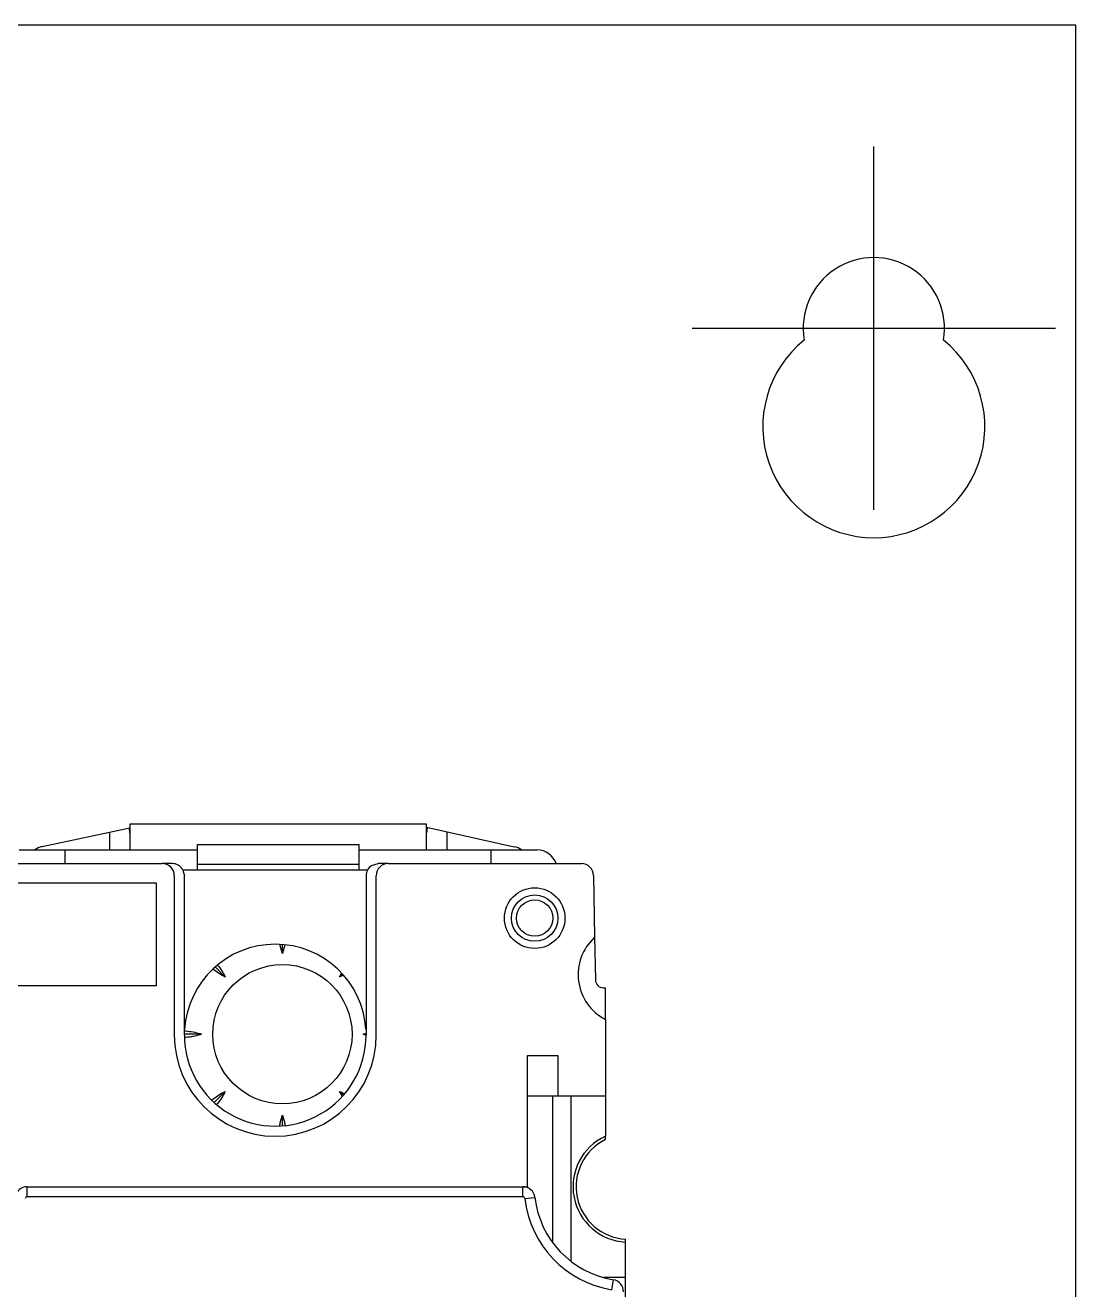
# Model space of a CAD drawing. Header units: millimetres. Extents: x -279 to 279, y -124 to 124.
# Drawn here: x 219.2 to 271.3, y 45.7 to 108.3 of the extents above; entities that cross this region are included whole.
import ezdxf

# ---------------------------------------------------------------- set-up
doc = ezdxf.new("R2010")
doc.units = ezdxf.units.MM

msp = doc.modelspace()

# ---------------------------------------------------------------- linework, layer by layer
at = {"color": 6}
for p, q in [((261.276, 84.281), (261.276, 102.281)), ((252.276, 93.281), (270.276, 93.281))]:
    msp.add_line(p, q, dxfattribs=at)
for p, q in [((220.083, 67.615), (224.423, 68.545)), ((223.423, 67.443), (223.423, 68.331)), ((224.423, 68.718), (224.423, 67.443)), ((239.123, 68.718), (224.423, 68.718)), ((239.123, 67.443), (239.123, 68.718)), ((239.123, 68.565), (243.465, 67.604)), ((240.123, 68.344), (240.123, 67.443)), ((227.773, 66.46), (227.773, 67.718)), ((227.773, 67.718), (235.773, 67.718)), ((235.773, 67.718), (235.773, 66.46)), ((218.948, 67.443), (227.773, 67.443)), ((221.223, 66.768), (221.223, 67.443)), ((235.773, 67.443), (244.598, 67.443)), ((242.324, 66.768), (242.324, 67.443)), ((215.376, 66.768), (226.027, 66.768)), ((226.524, 66.768), (226.027, 66.768)), ((227.029, 66.492), (227.124, 66.168)), ((227.039, 66.46), (236.201, 66.46)), ((235.773, 66.718), (227.773, 66.718)), ((236.4, 66.673), (236.724, 66.768)), ((237.226, 66.768), (236.724, 66.768)), ((237.226, 66.768), (246.792, 66.768)), ((217.526, 65.817), (225.726, 65.817)), ((225.726, 65.817), (225.726, 60.717)), ((226.626, 66.168), (226.626, 58.268)), ((227.124, 58.268), (227.124, 66.168)), ((236.124, 66.168), (236.124, 58.268)), ((236.626, 58.268), (236.626, 66.168)), ((247.392, 66.178), (247.445, 63.117)), ((231.98, 62.32), (231.98, 62.757)), ((247.445, 63.117), (247.482, 61.011)), ((229.15, 61.148), (228.651, 61.647)), ((234.81, 61.148), (234.957, 61.296)), ((225.726, 60.717), (217.526, 60.717)), ((247.882, 60.618), (247.976, 60.618)), ((247.976, 59.049), (247.976, 60.618)), ((247.976, 59.049), (247.976, 53.266)), ((227.978, 58.318), (227.124, 58.318)), ((235.982, 58.318), (236.124, 58.318)), ((244.126, 50.768), (244.126, 57.268)), ((244.126, 57.268), (245.626, 57.268)), ((245.626, 57.268), (245.626, 55.268)), ((229.15, 55.488), (228.602, 54.94)), ((235, 55.298), (234.81, 55.488)), ((244.126, 55.268), (247.976, 55.268)), ((245.376, 47.986), (245.376, 55.268)), ((246.277, 47.071), (246.277, 55.268)), ((231.98, 53.788), (231.98, 54.316)), ((247.976, 53.097), (247.976, 53.266)), ((219.342, 50.268), (219.342, 50.768)), ((219.342, 50.768), (244.126, 50.768)), ((243.891, 50.268), (243.891, 50.768)), ((244.126, 50.768), (244.126, 50.72)), ((243.891, 50.268), (219.342, 50.268)), ((243.99, 50.179), (244.487, 50.236)), ((248.976, 48.022), (248.976, 48.17)), ((248.976, -40.632), (248.976, 48.022)), ((248.976, 46.268), (247.883, 46.268)), ((248.293, 45.666), (248.373, 46.159))]:
    msp.add_line(p, q)
at = {"color": 7}
msp.add_lwpolyline([(-278.724, -111.719), (271.276, -111.719), (271.276, 108.281), (-278.724, 108.281)], close=True, dxfattribs=at)
for centre, radius in [((244.476, 64.068), 1.5), ((244.476, 64.068), 1.15), ((244.476, 64.068), 0.9), ((231.98, 58.318), 3.45)]:
    msp.add_circle(centre, radius)
for centre, radius, start, end in [((261.276, 93.281), 3.5, -9.73344, -170.26656), ((261.276, 88.406), 5.5, 128.84408, 51.15592)]:
    msp.add_arc(centre, radius, start, end, dxfattribs=at)
for centre, radius, start, end in [((220.298, 66.638), 1, 102.43176, 126.38253), ((243.248, 66.628), 1, 54.67389, 77.51092), ((244.598, 66.443), 1, 18.97416, 90), ((226.026, 66.168), 0.6, 0.00071, 89.98913), ((226.524, 66.168), 0.6, 32.70312, 90.00994), ((236.724, 66.168), 0.6, 122.70424, -179.99985), ((237.226, 66.168), 0.6, 90.00249, 179.99879), ((246.792, 66.168), 0.6, 1.00019, 90.00276), ((231.626, 58.273), 4.5, 3.74006, 176.26125), ((249.128, 61.268), 2.5, 132.30668, -117.43215), ((247.882, 61.018), 0.4, -179.24811, -90), ((231.626, 58.268), 5, -179.99984, -0.00027), ((231.624, 58.268), 4.5, 179.99616, -0.00003), ((249.126, 50.768), 2.75, 114.71988, -93.12665), ((249.127, 50.766), 2.6, 116.25857, -93.31367), ((219.342, 50.168), 0.6, 90, 173.43757), ((243.891, 50.168), 0.6, 6.53741, 90), ((219.342, 50.168), 0.1, 90, 173.43757), ((243.891, 50.168), 0.1, 6.53741, 90), ((249.126, 50.768), 5.17, -173.46259, -99.2818), ((249.126, 50.768), 4.67, -173.46259, -99.2818), ((248.276, 45.567), 0.6, 0, 80.7182)]:
    msp.add_arc(centre, radius, start, end)
for points, knots in [([(224.422, 68.281), (224.422, 68.296), (224.42, 68.35), (224.415, 68.437), (224.4, 68.508), (224.389, 68.537)], [0, 0, 0, 0, 0.0438197, 0.1644144, 0.2594884, 0.2594884, 0.2594884, 0.2594884]), ([(239.166, 68.556), (239.152, 68.527), (239.134, 68.456), (239.127, 68.368), (239.125, 68.312), (239.125, 68.297)], [0, 0, 0, 0, 0.0961682, 0.2178848, 0.2637484, 0.2637484, 0.2637484, 0.2637484]), ([(231.98, 62.32), (231.941, 62.431), (231.899, 62.579), (231.869, 62.729), (231.862, 62.765)], [0, 0, 0, 0, 0.3517872, 0.4604295, 0.4604295, 0.4604295, 0.4604295]), ([(232.094, 62.746), (232.089, 62.717), (232.059, 62.573), (232.019, 62.431), (231.98, 62.32)], [0, 0, 0, 0, 0.0895915, 0.4410697, 0.4410697, 0.4410697, 0.4410697]), ([(229.15, 61.148), (229.044, 61.198), (228.838, 61.314), (228.647, 61.452), (228.556, 61.527)], [0, 0, 0, 0, 0.3517858, 0.7058983, 0.7058983, 0.7058983, 0.7058983]), ([(228.769, 61.746), (228.77, 61.744), (228.845, 61.652), (228.984, 61.46), (229.1, 61.254), (229.15, 61.148)], [0, 0, 0, 0, 0.0045113, 0.358606, 0.7100828, 0.7100828, 0.7100828, 0.7100828]), ([(227.133, 58.483), (227.186, 58.48), (227.356, 58.466), (227.64, 58.421), (227.867, 58.357), (227.978, 58.318)], [0, 0, 0, 0, 0.1570853, 0.5112235, 0.8626877, 0.8626877, 0.8626877, 0.8626877]), ([(227.978, 58.318), (227.867, 58.279), (227.678, 58.226), (227.485, 58.191), (227.407, 58.18)], [0, 0, 0, 0, 0.3517663, 0.5876535, 0.5876535, 0.5876535, 0.5876535]), ([(227.407, 58.18), (227.368, 58.174), (227.276, 58.163), (227.183, 58.156), (227.13, 58.152)], [0, 0, 0, 0, 0.1183966, 0.2788382, 0.2788382, 0.2788382, 0.2788382]), ([(228.556, 55.11), (228.648, 55.184), (228.838, 55.322), (229.044, 55.438), (229.15, 55.488)], [0, 0, 0, 0, 0.3540916, 0.705559, 0.705559, 0.705559, 0.705559]), ([(229.15, 55.488), (229.1, 55.382), (228.984, 55.176), (228.831, 54.965), (228.74, 54.856), (228.724, 54.837)], [0, 0, 0, 0, 0.3517865, 0.7058999, 0.7798673, 0.7798673, 0.7798673, 0.7798673]), ([(231.847, 53.778), (231.857, 53.845), (231.89, 54.027), (231.941, 54.205), (231.98, 54.316)], [0, 0, 0, 0, 0.2027948, 0.554272, 0.554272, 0.554272, 0.554272]), ([(231.98, 54.316), (232.019, 54.205), (232.068, 54.033), (232.101, 53.858), (232.11, 53.798)], [0, 0, 0, 0, 0.3517875, 0.5344224, 0.5344224, 0.5344224, 0.5344224])]:
    msp.add_open_spline(points, degree=3, knots=knots)
for points in [[(228.556, 61.527), (228.549, 61.532), (228.543, 61.537), (228.537, 61.542)], [(234.81, 61.148), (234.841, 61.214), (234.876, 61.279), (234.913, 61.343)], [(235.001, 61.249), (234.939, 61.213), (234.875, 61.179), (234.81, 61.148)], [(235.982, 58.318), (236.029, 58.335), (236.076, 58.35), (236.124, 58.364)], [(236.124, 58.272), (236.076, 58.286), (236.029, 58.301), (235.982, 58.318)], [(228.486, 55.052), (228.509, 55.071), (228.532, 55.091), (228.556, 55.11)], [(234.945, 55.238), (234.896, 55.319), (234.851, 55.402), (234.81, 55.488)], [(234.81, 55.488), (234.893, 55.448), (234.975, 55.404), (235.054, 55.356)]]:
    msp.add_open_spline(points, degree=3)

doc.saveas('drawing.dxf')
